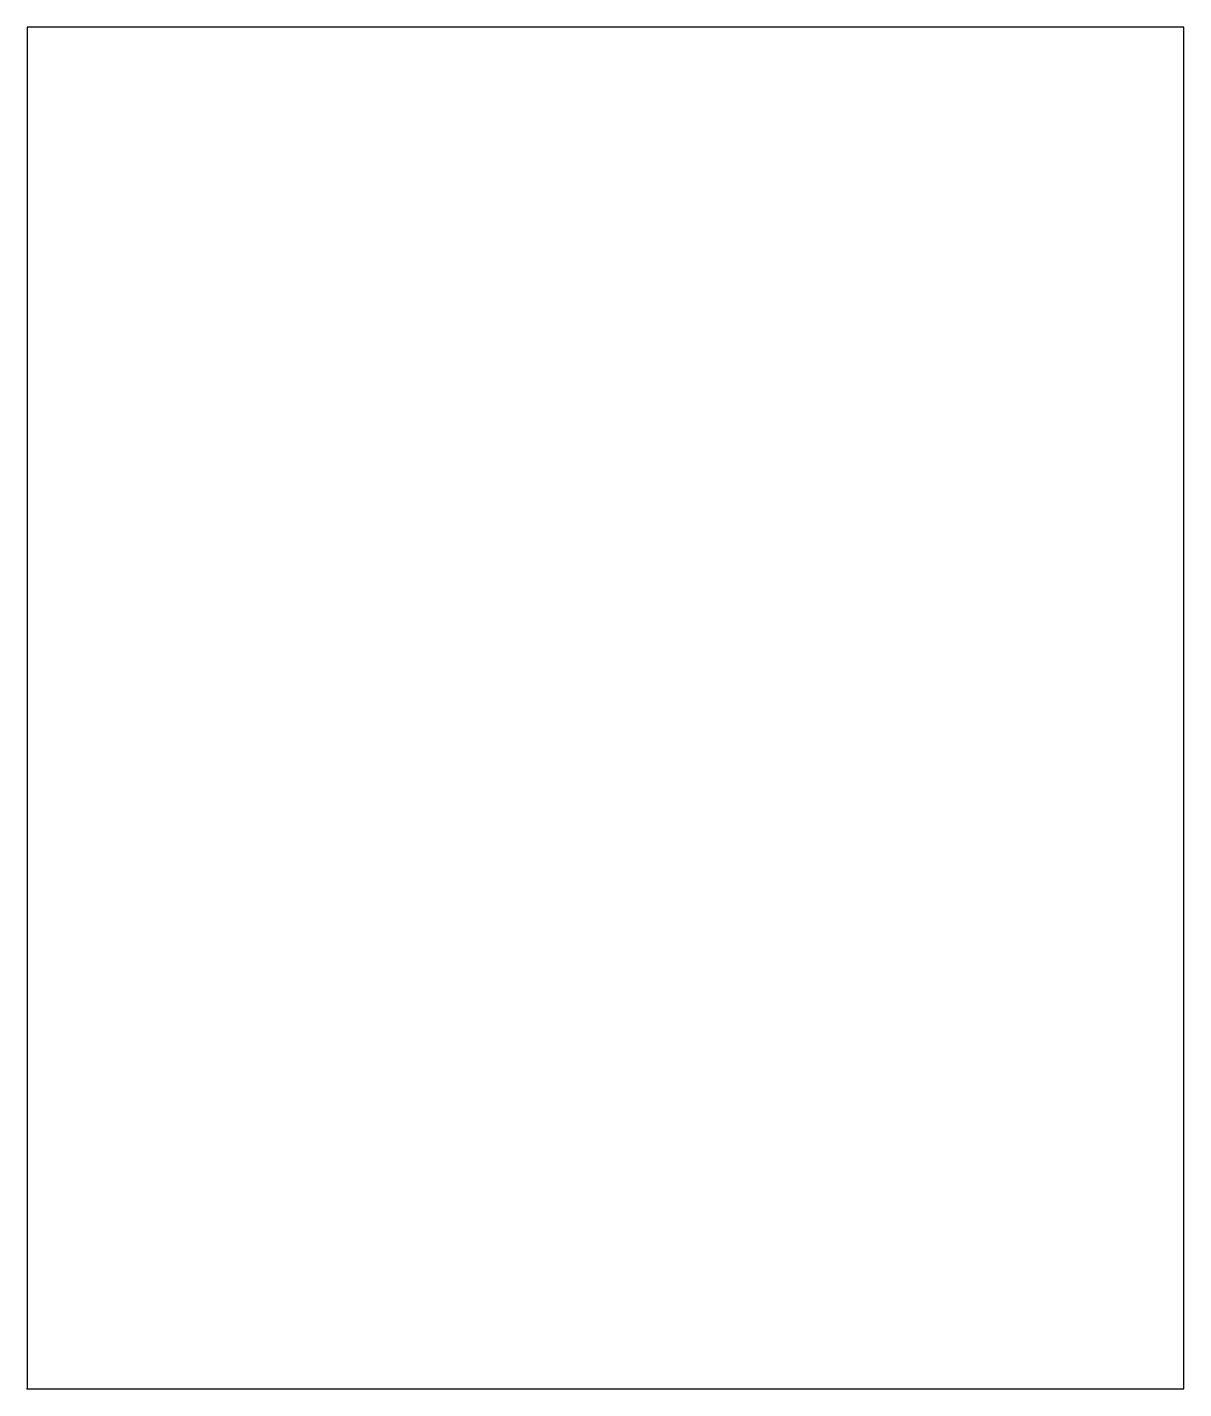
# Model space of a CAD drawing. Header units: millimetres. Extents: x 0 to 55.3, y 0 to 65.1.
import ezdxf

# ---------------------------------------------------------------- set-up
doc = ezdxf.new("R2010")
doc.units = ezdxf.units.MM
doc.layers.get('0').update_dxf_attribs({"linetype": 'CONTINUOUS'})

msp = doc.modelspace()

# ---------------------------------------------------------------- linework, layer by layer
msp.add_lwpolyline([(0, 0), (55.279, 0), (55.279, 65.09), (0, 65.09)], close=True)
msp.add_point((0, 0))

doc.saveas('drawing.dxf')
